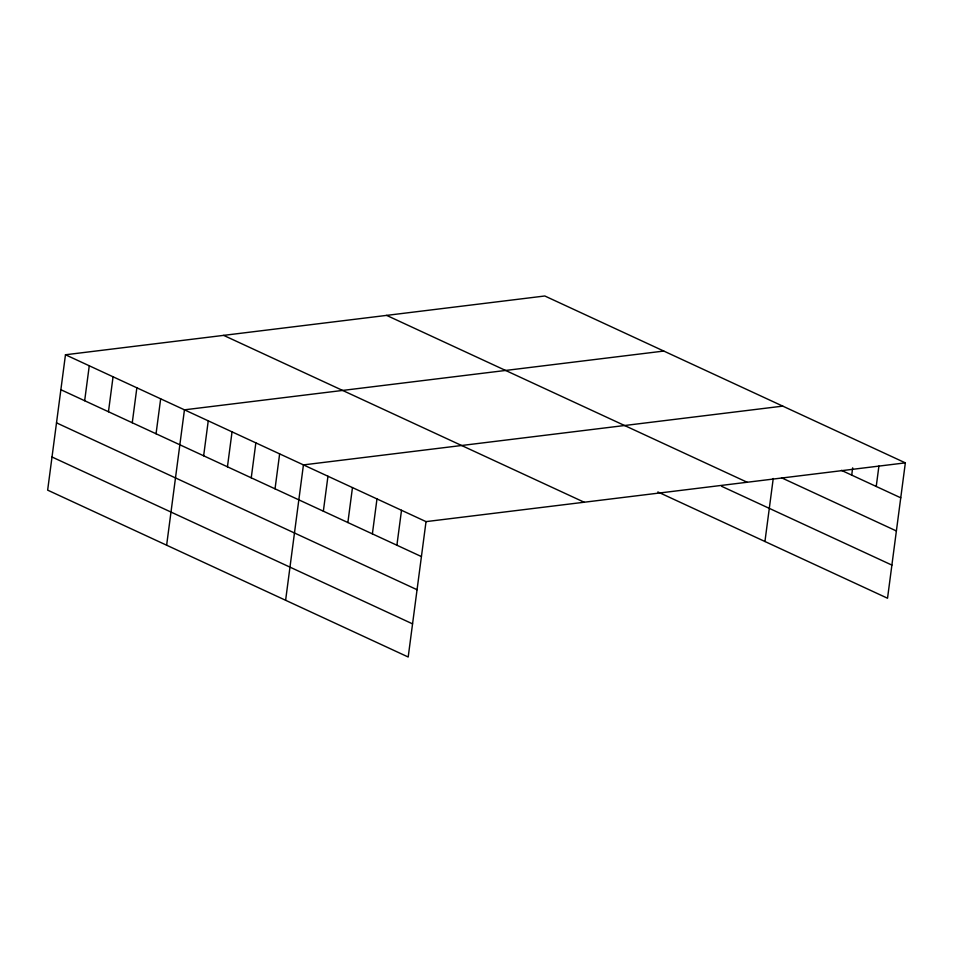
<?xml version="1.0" encoding="UTF-8"?>
<svg xmlns="http://www.w3.org/2000/svg" width="953" height="953" viewBox="0 0 953 953"><rect width="100%" height="100%" fill="white"/><g stroke="black" fill="none" stroke-linecap="round" stroke-linejoin="round"><path stroke-width="1.43" d="M65.471 354.766L47.65 490.14L408.194 657.01L426.027 521.625L65.471 354.766L544.806 295.99L905.35 462.86L887.529 598.234L657.856 491.951M84.662 400.725L89.272 365.773M108.463 411.744L113.062 376.792M132.264 422.751L136.863 387.8M156.054 433.77L160.664 398.819M166.632 545.211L184.453 409.826L663.776 351.061M203.644 455.796L208.254 420.845M227.445 466.803L232.044 431.852M251.247 477.822L255.845 442.871M275.036 488.829L279.634 453.878M285.614 600.271L303.435 464.897L782.758 406.121M323.353 511.189L327.951 476.238M347.869 522.542L352.467 487.591M372.385 533.883L376.983 498.931M396.901 545.235L401.511 510.284M764.937 541.507L773.24 478.489M851.708 475.118L852.673 467.84M876.236 486.459L878.916 466.077M426.027 521.625L905.35 462.86M841.392 470.341L900.752 497.811M781.543 477.798L896.38 530.952M386.62 315.383L747.176 482.254M721.707 486.34L891.889 565.093M223.645 335.373L584.201 502.231M60.873 389.717L421.417 556.576M56.513 422.858L417.057 589.716M52.01 456.999L412.566 623.87"/></g></svg>
